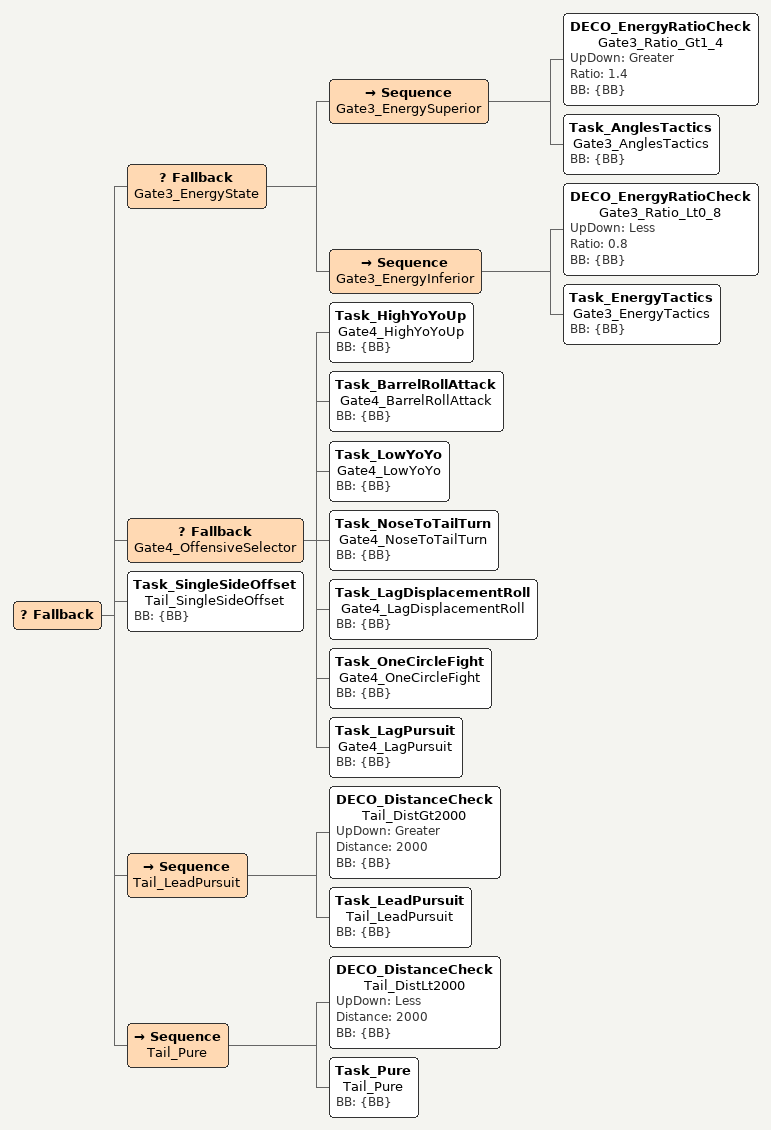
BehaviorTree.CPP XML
<Fallback>

  <!-- GATE 2.5 MOVED 2026-08-06: it now sits directly under Gate 0, above Gate 1.
       See the block there for the measurement that motivated the move. -->

  <Fallback name="Gate3_EnergyState">
    <Sequence name="Gate3_EnergySuperior">
      <DECO_EnergyRatioCheck name="Gate3_Ratio_Gt1_4" UpDown="Greater" Ratio="1.4" BB="{BB}"/>
      <Task_AnglesTactics name="Gate3_AnglesTactics" BB="{BB}"/>
    </Sequence>
    <Sequence name="Gate3_EnergyInferior">
      <DECO_EnergyRatioCheck name="Gate3_Ratio_Lt0_8" UpDown="Less" Ratio="0.8" BB="{BB}"/>
      <Task_EnergyTactics name="Gate3_EnergyTactics" BB="{BB}"/>
    </Sequence>
  </Fallback>

  <Fallback name="Gate4_OffensiveSelector">
    <Task_HighYoYoUp name="Gate4_HighYoYoUp" BB="{BB}"/>
    <Task_BarrelRollAttack name="Gate4_BarrelRollAttack" BB="{BB}"/>
    <Task_LowYoYo name="Gate4_LowYoYo" BB="{BB}"/>
    <Task_NoseToTailTurn name="Gate4_NoseToTailTurn" BB="{BB}"/>
    <Task_LagDisplacementRoll name="Gate4_LagDisplacementRoll" BB="{BB}"/>
    <Task_OneCircleFight name="Gate4_OneCircleFight" BB="{BB}"/>
    <Task_LagPursuit name="Gate4_LagPursuit" BB="{BB}"/>
  </Fallback>

  <Task_SingleSideOffset name="Tail_SingleSideOffset" BB="{BB}"/>

  <Sequence name="Tail_LeadPursuit">
    <DECO_DistanceCheck name="Tail_DistGt2000" UpDown="Greater" Distance="2000" BB="{BB}"/>
    <Task_LeadPursuit name="Tail_LeadPursuit" BB="{BB}"/>
  </Sequence>

  <Sequence name="Tail_Pure">
    <DECO_DistanceCheck name="Tail_DistLt2000" UpDown="Less" Distance="2000" BB="{BB}"/>
    <Task_Pure name="Tail_Pure" BB="{BB}"/>
  </Sequence>

</Fallback>
